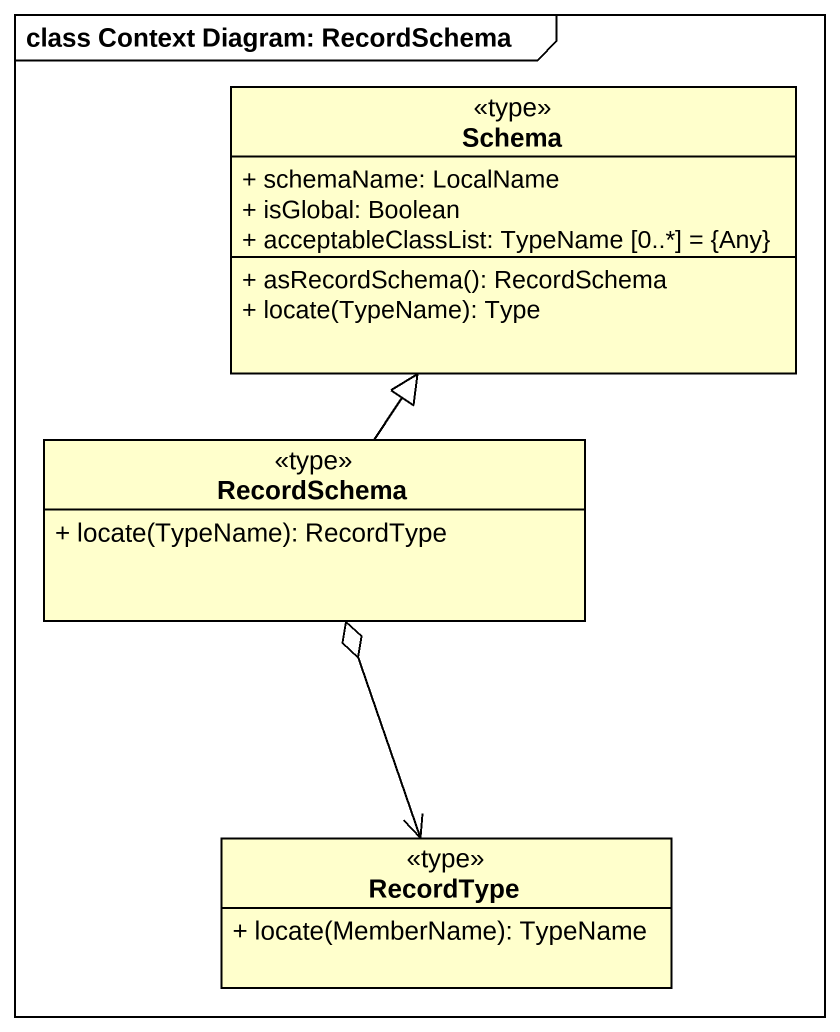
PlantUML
@startuml
mainframe class Context Diagram: RecordSchema
hide circle
hide empty members
skinparam classAttributeIconSize 0
class Schema <<type>> {
  + schemaName: LocalName
  + isGlobal: Boolean
  + acceptableClassList: TypeName [0..*] = {Any}
  + asRecordSchema(): RecordSchema
  + locate(TypeName): Type
}
class RecordSchema <<type>> {
  + locate(TypeName): RecordType
}
class RecordType <<type>> {
  + locate(MemberName): TypeName
}
RecordSchema -up-|> Schema
RecordSchema o--> RecordType
@enduml
